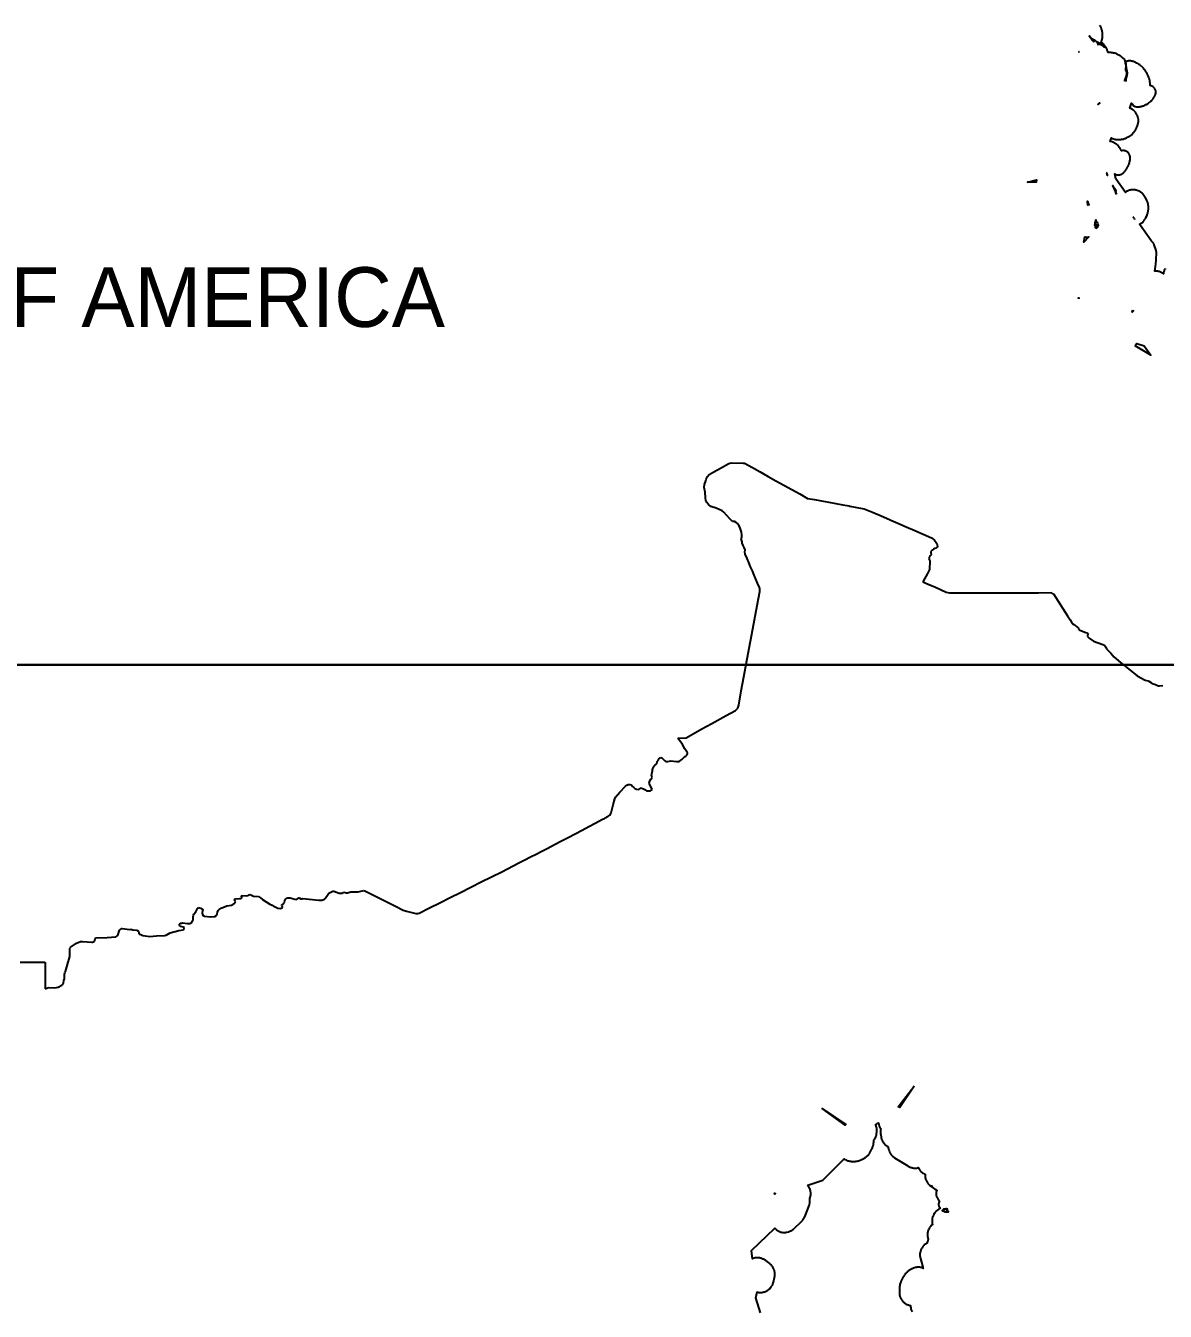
# Model space of a CAD drawing. Header units: metres. Extents: x 0 to 1325, y -1 to 773.
# Drawn here: x 310.9 to 387.3, y 166.7 to 252.9 of the extents above; entities that cross this region are included whole.
import ezdxf
from ezdxf.enums import TextEntityAlignment as Align

# ---------------------------------------------------------------- set-up
doc = ezdxf.new("R2010")
doc.units = ezdxf.units.M

msp = doc.modelspace()

# ---------------------------------------------------------------- linework, layer by layer
at = {"layer": 'CUT'}
for points in [[(387.35, 236.598), (387.32, 236.568), (387.29, 236.528), (387.27, 236.498), (387.25, 236.458), (387.23, 236.408), (387.22, 236.368), (387.21, 236.328), (387.21, 236.278), (387.21, 236.238), (387.19, 236.258), (387.17, 236.268), (387.14, 236.288), (387.09, 236.318), (387.05, 236.338), (387.01, 236.358), (386.97, 236.378), (386.92, 236.398), (386.88, 236.408), (386.86, 236.408), (386.81, 236.418), (386.76, 236.428), (386.72, 236.428), (386.64, 236.428), (386.67, 236.738), (386.68, 236.758), (386.68, 236.798), (386.69, 236.838), (386.74, 237.638), (386.74, 237.678), (386.74, 237.718), (386.73, 237.768), (386.72, 237.808), (386.6, 238.188), (386.58, 238.228), (386.56, 238.268), (386.54, 238.298), (386.51, 238.338), (386.48, 238.368), (386.45, 238.398), (386.42, 238.428), (385.61, 239.578), (385.64, 239.598), (385.68, 239.618), (385.72, 239.638), (385.76, 239.668), (385.8, 239.698), (385.85, 239.748), (385.88, 239.778), (385.91, 239.818), (385.94, 239.858), (385.96, 239.898), (385.97, 239.908), (385.97, 239.918), (385.99, 239.938), (386.02, 239.988), (386.03, 240.018), (386.09, 240.138), (386.11, 240.168), (386.13, 240.218), (386.15, 240.278), (386.16, 240.318), (386.16, 240.338), (386.17, 240.378), (386.18, 240.408), (386.18, 240.448), (386.19, 240.508), (386.2, 240.538), (386.2, 240.578), (386.2, 240.768), (386.2, 240.808), (386.19, 240.838), (386.18, 240.898), (386.18, 240.938), (386.17, 240.978), (386.16, 241.018), (386.14, 241.078), (386.12, 241.128), (386.1, 241.158), (386.02, 241.318), (386.01, 241.348), (385.98, 241.398), (385.96, 241.418), (385.94, 241.458), (385.93, 241.468), (385.91, 241.508), (385.88, 241.548), (385.85, 241.588), (385.79, 241.648), (385.75, 241.678), (385.71, 241.708), (385.67, 241.728), (385.66, 241.738), (385.63, 241.758), (385.59, 241.778), (385.55, 241.798), (385.51, 241.818), (385.46, 241.838), (385.38, 241.858), (385.36, 241.858), (385.31, 241.868), (385.26, 241.878), (385.22, 241.878), (385.14, 241.878), (385.1, 241.878), (385.05, 241.868), (385, 241.858), (384.98, 241.858), (384.94, 241.848), (384.9, 241.838), (384.85, 241.818), (384.81, 241.798), (384.77, 241.778), (384.73, 241.758), (384.7, 241.738), (384.66, 241.708), (384.03, 242.608), (383.95, 242.948), (383.97, 242.938), (384.01, 242.918), (384.05, 242.898), (384.09, 242.888), (384.14, 242.878), (384.18, 242.878), (384.22, 242.878), (384.27, 242.888), (384.31, 242.898), (384.35, 242.908), (384.39, 242.928), (384.41, 242.938), (384.45, 242.958), (384.49, 242.988), (384.5, 242.998), (384.53, 243.018), (384.54, 243.028), (384.55, 243.038), (384.57, 243.058), (384.6, 243.088), (384.63, 243.118), (384.65, 243.148), (384.66, 243.158), (384.67, 243.168), (384.7, 243.198), (384.72, 243.238), (384.74, 243.268), (384.76, 243.298), (384.79, 243.348), (384.81, 243.388), (384.83, 243.428), (384.85, 243.468), (384.85, 243.478), (384.87, 243.508), (384.87, 243.518), (384.88, 243.538), (384.89, 243.558), (384.9, 243.578), (384.9, 243.598), (384.91, 243.618), (384.92, 243.658), (384.93, 243.668), (384.94, 243.708), (384.94, 243.728), (384.95, 243.778), (384.96, 243.828), (384.97, 243.878), (384.97, 243.918), (384.97, 244.058), (384.97, 244.098), (384.96, 244.148), (384.95, 244.188), (384.94, 244.228), (384.92, 244.268), (384.89, 244.308), (384.87, 244.348), (384.84, 244.378), (384.81, 244.408), (384.77, 244.428), (384.73, 244.458), (384.69, 244.478), (384.65, 244.488), (384.61, 244.498), (384.56, 244.508), (384.52, 244.508), (384.48, 244.508), (384.43, 244.498), (384.39, 244.488), (384.39, 244.498), (384.38, 244.518), (384.37, 244.538), (384.36, 244.558), (384.35, 244.578), (384.34, 244.598), (384.32, 244.618), (384.32, 244.628), (384.31, 244.638), (384.3, 244.668), (384.28, 244.688), (384.27, 244.698), (384.27, 244.708), (384.26, 244.718), (384.25, 244.738), (384.22, 244.778), (384.19, 244.818), (384.16, 244.848), (384.13, 244.878), (384.09, 244.908), (384.05, 244.938), (384.01, 244.958), (384, 244.968), (383.97, 244.988), (383.94, 245.008), (383.9, 245.028), (383.86, 245.048), (383.82, 245.068), (383.77, 245.088), (383.69, 245.108), (383.64, 245.118), (383.73, 245.368), (383.74, 245.358), (383.77, 245.328), (383.81, 245.318), (383.85, 245.298), (383.88, 245.288), (383.91, 245.278), (383.95, 245.268), (383.97, 245.268), (384.02, 245.258), (384.07, 245.248), (384.11, 245.248), (384.28, 245.248), (384.32, 245.248), (384.37, 245.258), (384.4, 245.268), (384.42, 245.268), (384.45, 245.268), (384.51, 245.278), (384.55, 245.288), (384.61, 245.308), (384.66, 245.328), (384.69, 245.348), (384.73, 245.368), (384.81, 245.408), (384.85, 245.428), (384.89, 245.448), (384.94, 245.478), (384.97, 245.498), (384.99, 245.508), (385.03, 245.538), (385.04, 245.548), (385.09, 245.588), (385.13, 245.618), (385.16, 245.648), (385.19, 245.688), (385.23, 245.738), (385.24, 245.748), (385.27, 245.788), (385.29, 245.818), (385.29, 245.828), (385.31, 245.858), (385.33, 245.878), (385.36, 245.928), (385.37, 245.958), (385.41, 246.038), (385.43, 246.078), (385.45, 246.118), (385.47, 246.168), (385.47, 246.198), (385.49, 246.268), (385.5, 246.278), (385.51, 246.318), (385.52, 246.358), (385.53, 246.418), (385.53, 246.468), (385.53, 246.558), (385.53, 246.608), (385.52, 246.668), (385.5, 246.748), (385.49, 246.788), (385.47, 246.838), (385.45, 246.878), (385.43, 246.918), (385.41, 246.958), (385.39, 246.988), (385.38, 246.998), (385.36, 247.038), (385.33, 247.078), (385.3, 247.118), (385.27, 247.148), (385.24, 247.178), (385.2, 247.208), (385.17, 247.228), (385.16, 247.238), (385.14, 247.258), (385.1, 247.278), (385.06, 247.308), (385.02, 247.328), (384.98, 247.338), (384.95, 247.348), (385.07, 247.688), (385.08, 247.678), (385.11, 247.638), (385.13, 247.598), (385.16, 247.568), (385.19, 247.538), (385.23, 247.518), (385.27, 247.488), (385.31, 247.468), (385.35, 247.458), (385.39, 247.448), (385.44, 247.438), (385.48, 247.438), (385.53, 247.438), (385.57, 247.438), (385.6, 247.448), (385.66, 247.458), (385.7, 247.458), (385.73, 247.468), (385.75, 247.478), (385.77, 247.478), (385.81, 247.488), (385.84, 247.498), (385.87, 247.508), (385.93, 247.538), (385.97, 247.558), (386.04, 247.598), (386.05, 247.598), (386.08, 247.608), (386.12, 247.628), (386.13, 247.638), (386.16, 247.658), (386.2, 247.678), (386.23, 247.698), (386.31, 247.758), (386.36, 247.798), (386.39, 247.828), (386.42, 247.868), (386.43, 247.878), (386.45, 247.898), (386.46, 247.918), (386.49, 247.948), (386.52, 247.988), (386.55, 248.028), (386.57, 248.058), (386.59, 248.098), (386.61, 248.138), (386.63, 248.178), (386.65, 248.218), (386.67, 248.258), (386.68, 248.298), (386.69, 248.348), (386.7, 248.388), (386.7, 248.438), (386.7, 248.478), (386.69, 248.518), (386.68, 248.568), (386.66, 248.608), (386.64, 248.648), (386.61, 248.688), (386.59, 248.718), (386.55, 248.748), (386.52, 248.778), (386.48, 248.808), (386.44, 248.828), (386.4, 248.838), (386.36, 248.858), (386.33, 248.868), (386.33, 248.968), (386.33, 249.018), (386.32, 249.068), (386.31, 249.098), (386.31, 249.108), (386.31, 249.148), (386.3, 249.198), (386.29, 249.218), (386.29, 249.238), (386.28, 249.258), (386.28, 249.268), (386.28, 249.278), (386.27, 249.318), (386.26, 249.348), (386.25, 249.378), (386.24, 249.408), (386.21, 249.468), (386.18, 249.528), (386.17, 249.548), (386.16, 249.568), (386.16, 249.578), (386.13, 249.638), (386.11, 249.678), (386.09, 249.718), (386.07, 249.738), (386.07, 249.748), (386.06, 249.758), (386.04, 249.798), (386.02, 249.818), (386.01, 249.838), (386, 249.858), (385.98, 249.878), (385.98, 249.888), (385.95, 249.928), (385.93, 249.948), (385.92, 249.968), (385.91, 249.978), (385.9, 249.988), (385.9, 249.998), (385.87, 250.028), (385.83, 250.078), (385.8, 250.108), (385.77, 250.138), (385.73, 250.168), (385.68, 250.208), (385.67, 250.218), (385.63, 250.248), (385.59, 250.278), (385.57, 250.288), (385.54, 250.308), (385.49, 250.338), (385.41, 250.378), (385.37, 250.398), (385.33, 250.418), (385.29, 250.438), (385.25, 250.458), (385.2, 250.478), (385.16, 250.488), (385.12, 250.498), (385.1, 250.498), (385.05, 250.508), (385, 250.518), (384.96, 250.518), (384.92, 250.518), (384.88, 250.518), (384.83, 250.508), (384.79, 250.498), (384.75, 250.488), (384.71, 250.468), (384.7, 250.468), (384.68, 250.498), (384.65, 250.538), (384.62, 250.578), (384.58, 250.628), (384.55, 250.658), (384.52, 250.688), (384.49, 250.718), (384.46, 250.748), (384.41, 250.788), (384.37, 250.818), (384.33, 250.848), (384.3, 250.868), (384.26, 250.888), (384.22, 250.908), (384.18, 250.928), (384.1, 250.968), (384.07, 250.988), (384.02, 251.008), (383.96, 251.028), (383.92, 251.038), (383.9, 251.038), (383.86, 251.048), (383.83, 251.058), (383.79, 251.058), (383.73, 251.068), (383.7, 251.078), (383.66, 251.078), (383.5, 251.078), (383.49, 251.098), (383.48, 251.138), (383.48, 251.158), (383.47, 251.198), (383.45, 251.248), (383.43, 251.288), (383.41, 251.328), (383.39, 251.368), (383.37, 251.408), (383.35, 251.428), (383.34, 251.448), (383.33, 251.458), (383.32, 251.478), (383.31, 251.488), (383.28, 251.518), (383.28, 251.528), (383.25, 251.568), (383.24, 251.578), (383.23, 251.588), (383.2, 251.618), (383.17, 251.648), (383.14, 251.678), (383.11, 251.698), (383.1, 251.708), (383.09, 251.718), (383.06, 251.748), (383.04, 251.758), (383.04, 251.768), (383.04, 251.778), (383.05, 251.798), (383.06, 251.808), (383.07, 251.848), (383.08, 251.878), (383.08, 251.888), (383.09, 251.908), (383.09, 251.928), (383.1, 251.948), (383.11, 251.988), (383.12, 252.048), (383.12, 252.098), (383.13, 252.148), (383.13, 252.188), (383.13, 252.348), (383.13, 252.388), (383.12, 252.438), (383.11, 252.488), (383.1, 252.538), (383.1, 252.558), (383.09, 252.598), (383.08, 252.608), (383.07, 252.648), (383.06, 252.668), (383.06, 252.688), (383.05, 252.708), (383.04, 252.728), (383.03, 252.748), (383.03, 252.758), (383.01, 252.788), (383.01, 252.798), (382.99, 252.838), (382.97, 252.878), (382.95, 252.918)], [(250.68, 210.048), (417.22, 210.048)], [(417.22, 210.048), (250.68, 210.048)], [(360.21, 166.618), (359.89, 167.608), (359.98, 168.008), (360.01, 167.998), (360.05, 167.988), (360.1, 167.978), (360.14, 167.978), (360.25, 167.978), (360.3, 167.978), (360.36, 167.988), (360.39, 167.998), (360.43, 168.008), (360.47, 168.018), (360.5, 168.028), (360.54, 168.048), (360.62, 168.088), (360.66, 168.108), (360.69, 168.138), (360.7, 168.138), (360.72, 168.148), (360.73, 168.158), (360.74, 168.168), (360.77, 168.188), (360.81, 168.218), (360.84, 168.248), (360.88, 168.298), (360.91, 168.338), (360.92, 168.358), (360.93, 168.368), (360.95, 168.388), (360.97, 168.428), (361, 168.468), (361.02, 168.508), (361.03, 168.548), (361.03, 168.568), (361.04, 168.588), (361.05, 168.608), (361.07, 168.658), (361.15, 168.968), (361.15, 168.998), (361.15, 169.008), (361.16, 169.038), (361.16, 169.048), (361.16, 169.078), (361.17, 169.108), (361.17, 169.158), (361.17, 169.248), (361.17, 169.298), (361.16, 169.358), (361.15, 169.388), (361.14, 169.428), (361.13, 169.468), (361.12, 169.498), (361.1, 169.538), (361.08, 169.578), (361.05, 169.628), (361.05, 169.638), (361.04, 169.648), (361.02, 169.688), (361, 169.718), (360.97, 169.758), (360.93, 169.808), (360.9, 169.838), (360.87, 169.868), (360.83, 169.908), (360.56, 170.118), (360.52, 170.138), (360.48, 170.158), (360.44, 170.178), (360.4, 170.198), (360.36, 170.218), (360.32, 170.238), (360.27, 170.258), (360.23, 170.268), (360.21, 170.268), (360.17, 170.278), (360.14, 170.288), (360.08, 170.298), (360.03, 170.298), (359.94, 170.298), (359.89, 170.298), (359.83, 170.288), (359.8, 170.278), (359.76, 170.268), (359.72, 170.258), (359.69, 170.248), (359.67, 170.238), (359.59, 170.798), (361.16, 172.288), (361.18, 172.258), (361.21, 172.228), (361.23, 172.208), (361.27, 172.178), (361.31, 172.148), (361.35, 172.128), (361.39, 172.108), (361.47, 172.068), (361.51, 172.048), (361.56, 172.028), (361.6, 172.018), (361.64, 172.008), (361.7, 171.998), (361.75, 171.998), (361.84, 171.998), (361.88, 171.998), (361.93, 172.008), (361.98, 172.018), (362, 172.018), (362.08, 172.038), (362.13, 172.058), (362.17, 172.078), (362.21, 172.098), (362.25, 172.118), (362.29, 172.138), (362.33, 172.158), (362.37, 172.188), (362.41, 172.218), (362.43, 172.248), (362.95, 172.728), (362.98, 172.758), (363, 172.788), (363.03, 172.828), (363.06, 172.868), (363.09, 172.908), (363.11, 172.938), (363.13, 172.978), (363.15, 173.018), (363.17, 173.048), (363.45, 173.748), (363.47, 173.808), (363.48, 173.848), (363.48, 173.868), (363.49, 173.908), (363.5, 173.938), (363.51, 173.998), (363.51, 174.048), (363.51, 174.138), (363.51, 174.178), (363.5, 174.228), (363.5, 174.248), (363.5, 174.258), (363.51, 174.298), (363.52, 174.308), (363.53, 174.328), (363.53, 174.338), (363.53, 174.348), (363.54, 174.368), (363.55, 174.408), (363.56, 174.458), (363.57, 174.508), (363.57, 174.548), (363.57, 174.638), (363.57, 174.688), (363.56, 174.718), (363.56, 174.748), (363.56, 174.758), (363.55, 174.788), (363.55, 174.808), (363.54, 174.848), (363.53, 174.888), (363.51, 174.938), (363.49, 174.968), (363.45, 175.048), (363.42, 175.098), (363.4, 175.128), (363.38, 175.158), (363.37, 175.168), (364.37, 175.508), (365.8, 176.928), (365.81, 176.928), (365.83, 176.908), (365.87, 176.888), (365.89, 176.878), (365.93, 176.858), (365.99, 176.828), (366.02, 176.818), (366.05, 176.808), (366.08, 176.798), (366.12, 176.788), (366.18, 176.778), (366.21, 176.778), (366.23, 176.778), (366.26, 176.768), (366.31, 176.758), (366.35, 176.758), (366.51, 176.758), (366.55, 176.758), (366.6, 176.768), (366.63, 176.778), (366.65, 176.778), (366.68, 176.778), (366.74, 176.788), (366.78, 176.798), (366.84, 176.818), (366.89, 176.838), (366.92, 176.858), (366.96, 176.878), (367, 176.898), (367.04, 176.918), (367.12, 176.958), (367.16, 176.978), (367.19, 176.998), (367.23, 177.028), (367.27, 177.058), (367.3, 177.088), (367.32, 177.098), (367.34, 177.118), (367.35, 177.128), (367.39, 177.158), (367.42, 177.188), (367.46, 177.238), (367.49, 177.278), (367.52, 177.318), (367.54, 177.348), (367.56, 177.388), (367.58, 177.428), (367.6, 177.468), (367.62, 177.508), (367.64, 177.548), (367.66, 177.588), (367.68, 177.628), (367.7, 177.658), (367.72, 177.708), (367.74, 177.768), (367.75, 177.808), (367.77, 177.888), (367.77, 177.928), (367.78, 177.988), (367.79, 178.018), (367.79, 178.058), (367.79, 178.128), (367.79, 178.138), (367.8, 178.148), (367.8, 178.158), (367.83, 178.198), (367.85, 178.238), (367.87, 178.278), (367.89, 178.318), (367.91, 178.348), (367.93, 178.398), (367.95, 178.458), (367.97, 178.538), (367.98, 178.598), (367.98, 178.628), (367.98, 178.648), (367.99, 178.678), (368, 178.728), (368, 178.768), (368, 178.908), (368, 178.958), (367.99, 179.018), (367.98, 179.058), (367.96, 179.098), (367.95, 179.138), (367.93, 179.178), (367.9, 179.208), (367.9, 179.218), (368.11, 179.348), (368.13, 179.258), (368.13, 179.228), (368.14, 179.198), (368.15, 179.158), (368.16, 179.118), (368.17, 179.088), (368.19, 179.048), (368.21, 179.008), (368.24, 178.958), (368.26, 178.928), (368.25, 178.878), (368.24, 178.818), (368.24, 178.768), (368.24, 178.678), (368.24, 178.638), (368.25, 178.588), (368.26, 178.548), (368.29, 178.378), (368.29, 178.348), (368.3, 178.318), (368.31, 178.278), (368.32, 178.238), (368.33, 178.208), (368.35, 178.168), (368.37, 178.128), (368.39, 178.088), (368.41, 178.058), (368.42, 178.048), (368.44, 178.008), (368.46, 177.978), (368.49, 177.948), (368.52, 177.918), (368.55, 177.888), (368.56, 177.878), (368.57, 177.868), (368.62, 177.828), (368.66, 177.798), (368.69, 177.778), (368.73, 177.758), (368.77, 177.738), (368.77, 177.708), (368.77, 177.658), (368.78, 177.598), (368.79, 177.568), (368.8, 177.528), (368.81, 177.488), (368.82, 177.458), (368.84, 177.418), (368.88, 177.338), (368.91, 177.288), (368.93, 177.258), (368.94, 177.238), (368.97, 177.198), (369.01, 177.148), (369.04, 177.118), (369.09, 177.078), (369.13, 177.048), (369.15, 177.038), (369.18, 177.018), (369.19, 177.008), (370.07, 176.458), (370.11, 176.438), (370.15, 176.418), (370.19, 176.398), (370.23, 176.378), (370.28, 176.358), (370.32, 176.348), (370.34, 176.348), (370.38, 176.338), (370.41, 176.328), (370.47, 176.318), (370.52, 176.318), (370.61, 176.318), (370.66, 176.318), (370.72, 176.328), (370.75, 176.338), (370.78, 176.348), (370.79, 176.318), (370.81, 176.278), (370.83, 176.248), (370.85, 176.218), (370.87, 176.198), (370.88, 176.178), (370.91, 176.138), (370.95, 176.088), (370.98, 176.058), (371.02, 176.028), (371.06, 175.998), (371.1, 175.978), (371.11, 175.968), (371.12, 175.968), (371.17, 175.938), (371.21, 175.918), (371.23, 175.908), (371.23, 175.898), (371.23, 175.808), (371.23, 175.758), (371.24, 175.698), (371.25, 175.658), (371.26, 175.618), (371.27, 175.578), (371.29, 175.528), (371.31, 175.488), (371.33, 175.448), (371.35, 175.408), (371.37, 175.368), (371.39, 175.328), (371.42, 175.288), (371.45, 175.248), (371.48, 175.218), (371.51, 175.188), (371.56, 175.148), (371.6, 175.118), (371.61, 175.108), (371.89, 174.908), (371.92, 174.888), (371.95, 174.878), (371.96, 174.868), (371.97, 174.868), (372.02, 174.838), (372.03, 174.828), (372.02, 174.808), (372, 174.768), (371.98, 174.718), (371.98, 174.678), (371.97, 174.628), (371.97, 174.588), (371.97, 174.548), (371.98, 174.498), (372, 174.418), (372.02, 174.368), (372.04, 174.328), (372.06, 174.288), (372.08, 174.248), (372.1, 174.208), (372.13, 174.168), (372.16, 174.128), (372.19, 174.098), (372.17, 174.058), (372.16, 174.018), (372.15, 173.978), (372.14, 173.928), (372.14, 173.888), (372.14, 173.838), (372.15, 173.798), (372.16, 173.758), (372.18, 173.708), (372.2, 173.678), (372.22, 173.638), (372.25, 173.598), (372.16, 173.548), (372.11, 173.518), (372.08, 173.498), (372.06, 173.488), (372.02, 173.458), (371.97, 173.418), (371.94, 173.388), (371.91, 173.348), (371.89, 173.318), (371.88, 173.308), (371.88, 173.298), (371.86, 173.278), (371.86, 173.268), (371.83, 173.238), (371.81, 173.198), (371.79, 173.158), (371.77, 173.118), (371.76, 173.078), (371.75, 173.068), (371.75, 173.048), (371.74, 173.038), (371.74, 173.028), (371.73, 173.008), (371.72, 172.968), (371.71, 172.918), (371.7, 172.868), (371.7, 172.828), (371.7, 172.708), (371.7, 172.668), (371.71, 172.618), (371.72, 172.568), (371.73, 172.528), (371.73, 172.518), (371.7, 172.498), (371.67, 172.468), (371.63, 172.448), (371.6, 172.408), (371.57, 172.378), (371.54, 172.338), (371.52, 172.308), (371.5, 172.268), (371.48, 172.228), (371.46, 172.188), (371.45, 172.148), (371.44, 172.138), (371.44, 172.118), (371.43, 172.108), (371.43, 172.098), (371.42, 172.078), (371.41, 172.038), (371.4, 171.988), (371.39, 171.938), (371.39, 171.898), (371.39, 171.808), (371.39, 171.758), (371.4, 171.698), (371.41, 171.668), (371.42, 171.628), (371.42, 171.608), (371.43, 171.568), (371.45, 171.528), (371.44, 171.518), (371.42, 171.478), (371.41, 171.438), (371.39, 171.398), (371.38, 171.358), (371.37, 171.298), (371.37, 171.278), (371.32, 171.248), (371.31, 171.248), (371.3, 171.238), (371.26, 171.218), (371.22, 171.188), (371.18, 171.158), (371.15, 171.128), (371.12, 171.098), (371.09, 171.058), (371.06, 171.018), (371.04, 170.978), (371.03, 170.968), (371, 170.928), (370.98, 170.888), (370.96, 170.838), (370.96, 170.828), (370.95, 170.808), (370.94, 170.788), (370.93, 170.758), (370.92, 170.718), (370.91, 170.678), (370.9, 170.648), (370.89, 170.588), (370.89, 170.538), (370.89, 170.458), (370.89, 170.418), (370.9, 170.368), (370.91, 170.318), (370.91, 170.298), (370.92, 170.258), (370.93, 170.248), (371.08, 169.668), (371.09, 169.628), (371.11, 169.588), (371.09, 169.598), (371.05, 169.618), (371.01, 169.628), (370.97, 169.648), (370.93, 169.658), (370.87, 169.668), (370.82, 169.668), (370.74, 169.668), (370.7, 169.668), (370.65, 169.658), (370.6, 169.648), (370.58, 169.648), (370.54, 169.638), (370.5, 169.628), (370.45, 169.608), (370.41, 169.588), (370.37, 169.568), (370.35, 169.558), (370.31, 169.538), (370.27, 169.508), (370.26, 169.508), (370.23, 169.488), (370.19, 169.468), (370.16, 169.448), (370.12, 169.418), (370.08, 169.388), (370.03, 169.348), (370, 169.318), (369.98, 169.298), (369.94, 169.248), (369.91, 169.218), (369.91, 169.208), (369.9, 169.198), (369.89, 169.188), (369.88, 169.168), (369.86, 169.148), (369.83, 169.108), (369.81, 169.078), (369.81, 169.068), (369.79, 169.038), (369.78, 169.018), (369.77, 169.018), (369.74, 168.968), (369.73, 168.938), (369.68, 168.848), (369.68, 168.838), (369.65, 168.798), (369.63, 168.758), (369.61, 168.708), (369.6, 168.678), (369.58, 168.618), (369.57, 168.588), (369.55, 168.508), (369.55, 168.468), (369.54, 168.408), (369.54, 168.398), (369.53, 168.378), (369.53, 168.348), (369.53, 168.338), (369.52, 168.298), (369.51, 168.248), (369.51, 168.208), (369.51, 167.948), (369.51, 167.908), (369.52, 167.858), (369.53, 167.808), (369.53, 167.788), (369.54, 167.748), (369.55, 167.708), (369.57, 167.658), (369.59, 167.618), (369.61, 167.578), (369.63, 167.538), (369.65, 167.508), (369.67, 167.478), (369.69, 167.458), (369.7, 167.438), (369.73, 167.398), (369.77, 167.348), (369.8, 167.318), (369.84, 167.288), (369.88, 167.258), (369.92, 167.238), (369.93, 167.228), (369.97, 167.198), (370.01, 167.178), (370.05, 167.168), (370.08, 167.158), (370.09, 167.148), (370.11, 167.138), (370.13, 167.138), (370.14, 167.128), (370.17, 167.118), (370.21, 167.108), (370.25, 167.098), (370.26, 167.098), (370.26, 167.058), (370.26, 167.008), (370.27, 166.978), (370.27, 166.948), (370.27, 166.938), (370.28, 166.908), (370.28, 166.888), (370.29, 166.848), (370.3, 166.808), (370.32, 166.758), (370.34, 166.728), (370.36, 166.688)]]:
    msp.add_lwpolyline(points, dxfattribs=at)
for points in [[(381.56, 251.138), (381.56, 251.128), (381.54, 251.138), (381.56, 251.138)], [(382.86, 247.648), (382.9, 247.678), (382.92, 247.698), (382.92, 247.668), (382.92, 247.658), (382.88, 247.638), (382.83, 247.608), (382.82, 247.618), (382.83, 247.628), (382.86, 247.648)], [(378.69, 242.408), (378.69, 242.388), (378.09, 242.398), (378.71, 242.558), (378.71, 242.548), (378.7, 242.498), (378.69, 242.458), (378.69, 242.408)], [(382.14, 241.078), (382.15, 241.038), (382.17, 240.988), (382.19, 240.948), (382.23, 240.878), (382.19, 240.868), (382.15, 240.858), (382.11, 241.068), (382.11, 241.078), (382.13, 241.118), (382.14, 241.088), (382.14, 241.078)], [(382.04, 238.698), (382.09, 238.698), (382.13, 238.698), (382.18, 238.708), (382.22, 238.718), (381.88, 238.378), (381.94, 238.728), (381.96, 238.718), (382, 238.708), (382.04, 238.698)], [(381.55, 234.578), (381.5, 234.608), (381.52, 234.638), (381.53, 234.638), (381.54, 234.638), (381.55, 234.578)], [(385.16, 233.818), (385.17, 233.798), (385.21, 233.768), (385.12, 233.688), (385.16, 233.818)], [(385.39, 231.508), (385.4, 231.558), (385.42, 231.588), (385.93, 231.428), (386.37, 230.808), (385.31, 231.418), (385.33, 231.438), (385.36, 231.478), (385.39, 231.508)], [(370.51, 181.808), (369.55, 180.368), (369.54, 180.378), (369.5, 180.398), (369.46, 180.418), (369.43, 180.428), (370.51, 181.808)], [(365.91, 179.218), (365.88, 179.178), (364.33, 180.308), (365.93, 179.238), (365.91, 179.218)], [(361.18, 174.578), (361.17, 174.568), (361.13, 174.628), (361.21, 174.618), (361.18, 174.578)]]:
    msp.add_lwpolyline(points, close=True, dxfattribs=at)
at = {"layer": 'SCORE'}
for points in [[(382.27, 252.128), (382.39, 252.008), (382.41, 251.948), (382.42, 251.928), (382.45, 251.908), (382.48, 251.878), (382.49, 251.838), (382.51, 251.828), (382.56, 251.838), (382.64, 251.878), (382.63, 251.898), (382.62, 251.908), (382.6, 251.908), (382.59, 251.908), (382.32, 252.088), (382.26, 252.168), (382.24, 252.168), (382.27, 252.128)], [(383.28, 251.518), (383.12, 251.568), (382.71, 251.828), (382.76, 251.778), (382.78, 251.738), (382.81, 251.628), (382.9, 251.648), (383, 251.608), (383.2, 251.488), (383.35, 251.428), (383.34, 251.448), (383.33, 251.458), (383.32, 251.478), (383.31, 251.488), (383.29, 251.508), (383.28, 251.518)], [(384.7, 249.128), (384.7, 249.138), (384.71, 249.228), (384.72, 249.318), (384.78, 249.538), (384.8, 249.708), (384.73, 250.028), (384.68, 250.498), (384.65, 250.538), (384.62, 250.578), (384.61, 250.588), (384.62, 250.538), (384.64, 250.378), (384.68, 250.228)], [(384.68, 250.228), (384.68, 250.138), (384.68, 250.088), (384.66, 250.008), (384.66, 249.968), (384.67, 249.918), (384.72, 249.818), (384.73, 249.778), (384.73, 249.678), (384.71, 249.508), (384.61, 249.198), (384.61, 249.158)], [(383.4, 242.918), (383.43, 242.908), (383.45, 242.858), (383.47, 242.848), (383.47, 242.888), (383.45, 242.948), (383.41, 242.988), (383.37, 243.018)], [(383.94, 241.978), (383.81, 242.178), (383.79, 242.148), (383.85, 242.048), (383.94, 241.888), (383.97, 241.808), (383.99, 241.778), (384.04, 241.778), (384.03, 241.858), (383.94, 241.978)], [(384.09, 241.568), (384.03, 241.688), (383.99, 241.718), (383.99, 241.708)], [(382.71, 239.788), (382.69, 239.798), (382.68, 239.858), (382.67, 239.848), (382.66, 239.788), (382.67, 239.738), (382.68, 239.698), (382.66, 239.678), (382.64, 239.698), (382.62, 239.708), (382.61, 239.638), (382.61, 239.568), (382.59, 239.508), (382.61, 239.488), (382.67, 239.488), (382.73, 239.528), (382.77, 239.488), (382.73, 239.438), (382.63, 239.398), (382.63, 239.358), (382.67, 239.348), (382.71, 239.318), (382.74, 239.338), (382.76, 239.378), (382.82, 239.408), (382.85, 239.518), (382.82, 239.598), (382.79, 239.718), (382.76, 239.698), (382.74, 239.658), (382.7, 239.658), (382.72, 239.698), (382.71, 239.728), (382.7, 239.758), (382.71, 239.788)], [(385.26, 239.948), (385.2, 240.018), (385.16, 240.048)], [(385.29, 239.858), (385.26, 239.948)], [(357.07, 222.968), (357.51, 223.218)], [(357.51, 223.218), (358.08, 223.538)], [(358.08, 223.538), (358.24, 223.588)], [(358.24, 223.588), (359.03, 223.568)], [(359.03, 223.568), (359.13, 223.548)], [(359.13, 223.548), (359.66, 223.258)], [(359.66, 223.258), (360.19, 222.968)], [(356.44, 222.118), (356.53, 222.378)], [(356.53, 222.378), (356.56, 222.478)], [(356.56, 222.478), (356.66, 222.668)], [(356.66, 222.668), (356.76, 222.798)], [(356.76, 222.798), (357.07, 222.968)], [(360.19, 222.968), (360.72, 222.668)], [(360.72, 222.668), (361.24, 222.378)], [(361.24, 222.378), (361.77, 222.078)], [(356.43, 221.918), (356.44, 222.118)], [(356.5, 221.608), (356.43, 221.918)], [(356.51, 221.238), (356.5, 221.608)], [(361.77, 222.078), (362.3, 221.788)], [(362.3, 221.788), (362.83, 221.498)], [(362.83, 221.498), (363.36, 221.198)], [(356.54, 221.058), (356.51, 221.238)], [(356.61, 220.918), (356.54, 221.058)], [(356.72, 220.778), (356.61, 220.918)], [(356.87, 220.658), (356.72, 220.778)], [(357.22, 220.548), (356.87, 220.658)], [(363.36, 221.198), (363.83, 221.118)], [(363.83, 221.118), (364.3, 221.028)], [(364.3, 221.028), (364.78, 220.938)], [(364.78, 220.938), (365.25, 220.858)], [(365.25, 220.858), (365.73, 220.768)], [(365.73, 220.768), (366.14, 220.688)], [(366.14, 220.688), (366.2, 220.678)], [(366.2, 220.678), (366.67, 220.588)], [(366.67, 220.588), (367.15, 220.508)], [(357.63, 220.358), (357.22, 220.548)], [(357.75, 220.268), (357.63, 220.358)], [(358.14, 219.828), (357.75, 220.268)], [(358.32, 219.648), (358.14, 219.828)], [(367.15, 220.508), (367.71, 220.268)], [(367.71, 220.268), (368.28, 220.018)], [(368.28, 220.018), (368.84, 219.778)], [(368.84, 219.778), (368.93, 219.738)], [(368.93, 219.738), (369.41, 219.538)], [(358.45, 219.638), (358.32, 219.648)], [(358.58, 219.588), (358.45, 219.638)], [(358.67, 219.508), (358.58, 219.588)], [(358.76, 219.378), (358.67, 219.508)], [(358.81, 219.258), (358.76, 219.378)], [(358.92, 218.938), (358.81, 219.258)], [(358.94, 218.748), (358.92, 218.938)], [(369.41, 219.538), (369.97, 219.288)], [(369.97, 219.288), (370.54, 219.048)], [(370.54, 219.048), (371.1, 218.808)], [(358.91, 218.488), (358.95, 218.588)], [(358.92, 218.418), (358.91, 218.488)], [(358.97, 218.288), (358.92, 218.418)], [(358.96, 218.668), (358.94, 218.748)], [(358.95, 218.588), (358.96, 218.618)], [(358.96, 218.618), (358.96, 218.668)], [(358.98, 218.198), (358.97, 218.288)], [(359.03, 218.048), (358.98, 218.198)], [(359.11, 217.898), (359.03, 218.048)], [(371.1, 218.808), (371.66, 218.558)], [(371.66, 218.558), (371.87, 218.398)], [(371.87, 218.398), (372.03, 218.178)], [(372.03, 218.178), (372.07, 217.998)], [(372.07, 217.998), (372.05, 217.918)], [(359.17, 217.758), (359.11, 217.898)], [(359.16, 217.608), (359.17, 217.758)], [(359.18, 217.458), (359.16, 217.608)], [(359.3, 217.178), (359.18, 217.458)], [(359.42, 216.898), (359.3, 217.178)], [(371.5, 217.208), (371.49, 217.148)], [(371.49, 217.148), (371.51, 217.098)], [(371.53, 217.288), (371.5, 217.248)], [(371.5, 217.248), (371.5, 217.208)], [(371.58, 217.348), (371.53, 217.288)], [(371.62, 217.388), (371.58, 217.348)], [(371.66, 217.678), (371.62, 217.628)], [(371.62, 217.628), (371.63, 217.528)], [(371.65, 217.428), (371.62, 217.388)], [(371.63, 217.528), (371.66, 217.468)], [(371.66, 217.468), (371.65, 217.428)], [(371.71, 217.728), (371.66, 217.678)], [(371.8, 217.788), (371.71, 217.728)], [(371.88, 217.838), (371.8, 217.788)], [(371.97, 217.858), (371.88, 217.838)], [(372.05, 217.918), (371.97, 217.858)], [(359.54, 216.618), (359.42, 216.898)], [(359.66, 216.338), (359.54, 216.618)], [(359.77, 216.058), (359.66, 216.338)], [(371.52, 216.438), (371.4, 216.158)], [(371.51, 217.098), (371.53, 217.068)], [(371.54, 216.518), (371.52, 216.438)], [(371.53, 217.068), (371.55, 217.028)], [(371.56, 216.918), (371.54, 216.518)], [(371.55, 217.028), (371.55, 216.968)], [(371.55, 216.968), (371.56, 216.918)], [(359.89, 215.788), (359.77, 216.058)], [(360.01, 215.508), (359.89, 215.788)], [(360.13, 215.228), (360.01, 215.508)], [(371.4, 216.158), (371.09, 215.608)], [(371.09, 215.608), (371.45, 215.448)], [(371.45, 215.448), (371.93, 215.238)], [(359.97, 214.008), (360.15, 214.948)], [(360.16, 215.108), (360.13, 215.228)], [(360.15, 214.948), (360.16, 214.998)], [(360.16, 214.998), (360.16, 215.108)], [(371.93, 215.238), (372.65, 214.918)], [(372.65, 214.918), (372.88, 214.858)], [(372.88, 214.858), (373.73, 214.858)], [(373.73, 214.858), (374.58, 214.868)], [(374.58, 214.868), (375.43, 214.868)], [(375.43, 214.868), (376.28, 214.868)], [(376.28, 214.868), (377.13, 214.878)], [(377.13, 214.878), (377.98, 214.878)], [(377.98, 214.878), (378.83, 214.878)], [(378.83, 214.878), (379.68, 214.888)], [(379.68, 214.888), (379.7, 214.878)], [(379.7, 214.878), (379.72, 214.858)], [(379.72, 214.858), (379.74, 214.848)], [(379.74, 214.848), (379.76, 214.838)], [(379.76, 214.838), (379.78, 214.828)], [(379.78, 214.828), (379.8, 214.818)], [(379.8, 214.818), (379.82, 214.808)], [(379.82, 214.808), (379.84, 214.798)], [(379.84, 214.798), (380, 214.548)], [(380, 214.548), (380.16, 214.308)], [(359.8, 213.058), (359.97, 214.008)], [(380.16, 214.308), (380.32, 214.058)], [(380.32, 214.058), (380.47, 213.808)], [(380.47, 213.808), (380.63, 213.568)], [(359.62, 212.108), (359.8, 213.058)], [(380.63, 213.568), (380.79, 213.318)], [(380.79, 213.318), (380.95, 213.068)], [(380.95, 213.068), (381.1, 212.818)], [(359.44, 211.158), (359.62, 212.108)], [(381.1, 212.818), (381.2, 212.738)], [(381.2, 212.738), (381.49, 212.518)], [(381.49, 212.518), (381.51, 212.488)], [(381.51, 212.488), (381.52, 212.458)], [(381.52, 212.458), (381.54, 212.418)], [(381.54, 212.418), (381.57, 212.388)], [(381.57, 212.388), (381.61, 212.368)], [(381.61, 212.368), (382.02, 212.218)], [(382.02, 212.218), (382.09, 212.188)], [(382.09, 212.188), (382.15, 212.108)], [(382.15, 212.088), (382.12, 211.978)], [(382.12, 211.978), (382.12, 211.948)], [(382.15, 212.108), (382.15, 212.088)], [(359.27, 210.208), (359.44, 211.158)], [(382.12, 211.948), (382.23, 211.828)], [(382.23, 211.828), (382.53, 211.628)], [(382.53, 211.628), (383.15, 211.398)], [(383.15, 211.398), (383.26, 211.358)], [(383.26, 211.358), (383.31, 211.298)], [(383.31, 211.298), (383.35, 211.218)], [(383.35, 211.218), (383.4, 211.108)], [(383.4, 211.108), (383.55, 210.958)], [(383.55, 210.958), (383.68, 210.818)], [(383.68, 210.818), (383.88, 210.578)], [(383.88, 210.578), (384.33, 210.208)], [(359.09, 209.248), (359.27, 210.208)], [(384.33, 210.208), (384.78, 209.848)], [(384.78, 209.848), (385.2, 209.508)], [(385.2, 209.508), (385.46, 209.298)], [(358.91, 208.298), (359.09, 209.248)], [(385.46, 209.298), (385.98, 209.018)], [(385.98, 209.018), (386.18, 208.968)], [(386.18, 208.968), (386.24, 208.938)], [(386.24, 208.938), (386.4, 208.828)], [(386.4, 208.828), (386.46, 208.798)], [(386.46, 208.798), (386.68, 208.728)], [(386.68, 208.728), (386.81, 208.648)], [(386.81, 208.648), (386.88, 208.628)], [(386.88, 208.628), (386.94, 208.628)], [(386.94, 208.628), (387.16, 208.648)], [(358.74, 207.338), (358.91, 208.298)], [(357.9, 206.638), (358.53, 206.978)], [(358.53, 206.978), (358.68, 207.148)], [(358.68, 207.148), (358.74, 207.338)], [(356.28, 205.748), (356.94, 206.108)], [(356.94, 206.108), (357.9, 206.638)], [(354.67, 205.138), (355.23, 205.148)], [(354.97, 204.698), (354.67, 205.138)], [(355.23, 205.148), (355.69, 205.408)], [(355.69, 205.408), (356.28, 205.748)], [(355.14, 204.408), (354.97, 204.698)], [(355.3, 204.138), (355.14, 204.408)], [(353.13, 203.318), (353.26, 203.408)], [(353.26, 203.408), (353.28, 203.568)], [(353.28, 203.568), (353.3, 203.588)], [(353.3, 203.588), (353.35, 203.638)], [(353.35, 203.638), (353.42, 203.768)], [(353.42, 203.768), (353.46, 203.808)], [(353.46, 203.808), (353.53, 203.828)], [(353.53, 203.828), (353.59, 203.798)], [(353.59, 203.798), (353.8, 203.608)], [(353.8, 203.608), (353.86, 203.568)], [(353.86, 203.568), (353.92, 203.558)], [(353.92, 203.558), (354, 203.568)], [(354, 203.568), (354.19, 203.608)], [(354.19, 203.608), (354.57, 203.558)], [(354.57, 203.558), (354.75, 203.568)], [(354.75, 203.568), (354.93, 203.688)], [(354.93, 203.688), (355.14, 203.888)], [(355.14, 203.888), (355.2, 203.928)], [(355.2, 203.928), (355.27, 203.998)], [(355.27, 203.998), (355.31, 204.068)], [(355.31, 204.068), (355.3, 204.138)], [(352.86, 202.378), (352.95, 202.498)], [(352.89, 202.658), (352.91, 202.738)], [(352.92, 202.588), (352.89, 202.658)], [(352.91, 202.738), (352.94, 202.828)], [(352.95, 202.498), (352.92, 202.588)], [(352.94, 202.828), (352.97, 202.948)], [(352.97, 203.008), (352.98, 203.068)], [(352.97, 202.948), (352.97, 203.008)], [(352.98, 203.068), (353.01, 203.178)], [(353.01, 203.178), (353.13, 203.318)], [(350.78, 201.498), (351.16, 201.908)], [(351.16, 201.908), (351.25, 201.978)], [(351.25, 201.978), (351.34, 202.018)], [(351.34, 202.018), (351.45, 202.018)], [(351.45, 202.018), (351.52, 201.998)], [(351.52, 201.998), (351.57, 201.948)], [(351.57, 201.948), (351.62, 201.898)], [(351.62, 201.898), (351.68, 201.848)], [(351.68, 201.848), (351.78, 201.748)], [(351.78, 201.748), (351.9, 201.708)], [(351.9, 201.708), (352.04, 201.688)], [(352.04, 201.688), (352.21, 201.788)], [(352.21, 201.788), (352.44, 201.678)], [(352.44, 201.678), (352.61, 201.588)], [(352.75, 202.108), (352.79, 202.258)], [(352.93, 201.678), (352.75, 202.108)], [(352.79, 202.258), (352.86, 202.378)], [(352.79, 201.608), (352.93, 201.678)], [(350.33, 200.658), (350.44, 201.068)], [(350.44, 201.068), (350.49, 201.178)], [(350.49, 201.178), (350.78, 201.498)], [(352.61, 201.588), (352.79, 201.608)], [(349.98, 199.888), (350.04, 199.918)], [(350.04, 199.918), (350.1, 199.958)], [(350.1, 199.958), (350.15, 200.028)], [(350.15, 200.028), (350.19, 200.128)], [(350.19, 200.128), (350.26, 200.388)], [(350.26, 200.388), (350.33, 200.658)], [(348.24, 198.968), (348.7, 199.208)], [(348.7, 199.208), (349.16, 199.448)], [(349.16, 199.448), (349.62, 199.688)], [(349.62, 199.688), (349.68, 199.718)], [(349.68, 199.718), (349.74, 199.748)], [(349.74, 199.748), (349.8, 199.788)], [(349.8, 199.788), (349.86, 199.818)], [(349.86, 199.818), (349.92, 199.858)], [(349.92, 199.858), (349.98, 199.888)], [(346.4, 197.998), (346.86, 198.238)], [(346.86, 198.238), (347.32, 198.478)], [(347.32, 198.478), (347.78, 198.718)], [(347.78, 198.718), (348.24, 198.968)], [(344.78, 197.168), (345.17, 197.358)], [(345.17, 197.358), (345.55, 197.558)], [(345.55, 197.558), (345.94, 197.758)], [(345.94, 197.758), (346.4, 197.998)], [(343.24, 196.378), (343.63, 196.568)], [(343.63, 196.568), (344.01, 196.768)], [(344.01, 196.768), (344.4, 196.968)], [(344.4, 196.968), (344.78, 197.168)], [(341.48, 195.488), (342.17, 195.828)], [(342.17, 195.828), (342.86, 196.178)], [(342.86, 196.178), (343.24, 196.378)], [(331.27, 194.728), (331.32, 194.758)], [(331.32, 194.758), (331.54, 194.868)], [(331.54, 194.868), (331.61, 194.878)], [(331.61, 194.878), (331.97, 194.748)], [(331.97, 194.748), (332.06, 194.728)], [(332.12, 194.728), (332.18, 194.748)], [(332.18, 194.748), (332.26, 194.778)], [(332.26, 194.778), (332.31, 194.798)], [(332.31, 194.798), (332.43, 194.768)], [(332.43, 194.768), (332.51, 194.768)], [(332.51, 194.768), (332.75, 194.828)], [(332.75, 194.828), (333.09, 194.838)], [(333.09, 194.838), (333.23, 194.838)], [(333.23, 194.838), (333.51, 194.898)], [(333.51, 194.898), (333.59, 194.908)], [(333.59, 194.908), (333.68, 194.888)], [(333.68, 194.888), (334.03, 194.708)], [(339.4, 194.448), (340.09, 194.788)], [(340.09, 194.788), (340.79, 195.138)], [(340.79, 195.138), (341.48, 195.488)], [(324.05, 193.738), (324.43, 193.888)], [(324.43, 193.888), (324.75, 193.928)], [(324.75, 193.928), (324.83, 193.968)], [(324.83, 193.968), (324.89, 194.018)], [(324.89, 194.018), (325.01, 194.168)], [(324.93, 194.288), (325.02, 194.348)], [(325.01, 194.168), (324.93, 194.288)], [(325.02, 194.348), (325.29, 194.388)], [(325.29, 194.388), (325.37, 194.388)], [(325.37, 194.388), (325.4, 194.398)], [(325.4, 194.398), (325.43, 194.428)], [(325.41, 194.568), (325.45, 194.588)], [(325.42, 194.528), (325.41, 194.568)], [(325.44, 194.478), (325.42, 194.528)], [(325.43, 194.428), (325.44, 194.478)], [(325.45, 194.588), (325.78, 194.558)], [(325.78, 194.558), (325.86, 194.578)], [(325.86, 194.578), (325.93, 194.618)], [(325.93, 194.618), (325.99, 194.638)], [(325.99, 194.638), (326.22, 194.538)], [(326.22, 194.538), (326.55, 194.508)], [(326.55, 194.508), (326.69, 194.418)], [(326.69, 194.418), (326.82, 194.308)], [(326.82, 194.308), (327.31, 194.008)], [(327.31, 194.008), (327.47, 193.938)], [(327.47, 193.938), (327.54, 193.898)], [(327.54, 193.898), (327.85, 193.738)], [(328.12, 193.918), (328.15, 193.978)], [(328.13, 193.878), (328.12, 193.918)], [(328.17, 193.818), (328.13, 193.878)], [(328.15, 193.978), (328.18, 193.998)], [(328.18, 193.998), (328.22, 194.018)], [(328.22, 194.018), (328.26, 194.058)], [(328.26, 194.058), (328.29, 194.118)], [(328.29, 194.118), (328.32, 194.258)], [(328.32, 194.258), (328.36, 194.338)], [(328.36, 194.338), (328.49, 194.418)], [(328.49, 194.418), (328.67, 194.418)], [(328.67, 194.418), (329, 194.328)], [(329, 194.328), (329.09, 194.318)], [(329.09, 194.318), (329.14, 194.348)], [(329.14, 194.348), (329.18, 194.388)], [(329.18, 194.388), (329.26, 194.418)], [(329.26, 194.418), (329.29, 194.418)], [(329.29, 194.418), (329.4, 194.368)], [(329.4, 194.368), (329.44, 194.358)], [(329.44, 194.358), (329.47, 194.368)], [(329.47, 194.368), (329.49, 194.378)], [(329.49, 194.378), (329.52, 194.388)], [(329.52, 194.388), (330.59, 194.268)], [(330.59, 194.268), (330.81, 194.268)], [(330.81, 194.268), (330.98, 194.338)], [(330.98, 194.338), (331.03, 194.378)], [(331.03, 194.378), (331.22, 194.668)], [(331.22, 194.668), (331.27, 194.728)], [(332.06, 194.728), (332.12, 194.728)], [(334.03, 194.708), (334.58, 194.438)], [(334.58, 194.438), (335.28, 194.088)], [(335.28, 194.088), (335.73, 193.858)], [(338.02, 193.748), (338.71, 194.098)], [(338.71, 194.098), (339.4, 194.448)], [(322.17, 193.148), (322.19, 193.258)], [(322.17, 192.958), (322.17, 193.148)], [(322.19, 193.258), (322.23, 193.338)], [(322.23, 193.338), (322.35, 193.488)], [(322.35, 193.488), (322.47, 193.718)], [(322.47, 193.718), (322.52, 193.768)], [(322.52, 193.768), (322.59, 193.758)], [(322.59, 193.758), (322.68, 193.728)], [(322.68, 193.728), (322.77, 193.688)], [(322.77, 193.688), (322.82, 193.638)], [(322.78, 193.448), (322.77, 193.348)], [(322.77, 193.348), (322.85, 193.248)], [(322.81, 193.538), (322.78, 193.448)], [(322.82, 193.638), (322.81, 193.538)], [(322.85, 193.248), (322.94, 193.208)], [(322.94, 193.208), (323.32, 193.158)], [(323.32, 193.158), (323.63, 193.178)], [(323.63, 193.178), (323.73, 193.238)], [(323.73, 193.238), (323.78, 193.338)], [(323.78, 193.338), (323.81, 193.458)], [(323.81, 193.458), (323.86, 193.578)], [(323.86, 193.578), (323.92, 193.648)], [(323.92, 193.648), (323.98, 193.698)], [(323.98, 193.698), (324.05, 193.738)], [(327.85, 193.738), (328.03, 193.708)], [(328.03, 193.708), (328.16, 193.778)], [(328.16, 193.778), (328.17, 193.818)], [(335.73, 193.858), (336.25, 193.608)], [(336.25, 193.608), (336.48, 193.538)], [(336.48, 193.538), (337.11, 193.378)], [(337.11, 193.378), (337.23, 193.378)], [(337.23, 193.378), (337.33, 193.408)], [(337.33, 193.408), (338.02, 193.748)], [(317.13, 191.898), (317.23, 192.248)], [(317.23, 192.248), (317.34, 192.368)], [(317.34, 192.368), (317.42, 192.378)], [(317.42, 192.378), (317.94, 192.308)], [(317.94, 192.308), (318, 192.328)], [(318, 192.328), (318.12, 192.278)], [(318.12, 192.278), (318.4, 192.258)], [(318.4, 192.258), (318.52, 192.188)], [(318.52, 192.188), (318.54, 192.108)], [(320.63, 192.078), (321.22, 192.228)], [(321.22, 192.228), (321.5, 192.288)], [(321.24, 192.648), (321.3, 192.718)], [(321.27, 192.538), (321.24, 192.648)], [(321.34, 192.508), (321.27, 192.538)], [(321.3, 192.718), (321.4, 192.728)], [(321.51, 192.468), (321.34, 192.508)], [(321.4, 192.728), (321.47, 192.748)], [(321.47, 192.748), (321.79, 192.708)], [(321.5, 192.288), (321.57, 192.368)], [(321.58, 192.438), (321.51, 192.468)], [(321.57, 192.368), (321.58, 192.438)], [(321.79, 192.708), (321.95, 192.708)], [(321.95, 192.708), (322.08, 192.768)], [(322.08, 192.768), (322.14, 192.878)], [(322.14, 192.878), (322.17, 192.958)], [(313.99, 191.138), (314.35, 191.388)], [(314.35, 191.388), (314.62, 191.488)], [(314.62, 191.488), (314.76, 191.508)], [(314.76, 191.508), (315.38, 191.448)], [(315.38, 191.448), (315.45, 191.458)], [(315.45, 191.458), (315.48, 191.468)], [(315.48, 191.468), (315.52, 191.488)], [(315.52, 191.488), (315.55, 191.518)], [(315.55, 191.518), (315.58, 191.558)], [(315.58, 191.558), (315.59, 191.588)], [(315.59, 191.588), (315.6, 191.688)], [(315.6, 191.708), (315.67, 191.738)], [(315.6, 191.688), (315.6, 191.708)], [(315.67, 191.738), (316.4, 191.778)], [(316.4, 191.778), (316.99, 191.808)], [(316.99, 191.808), (317.13, 191.898)], [(318.54, 192.108), (318.54, 192.048)], [(318.54, 192.048), (318.55, 191.998)], [(318.55, 191.998), (318.67, 191.968)], [(318.67, 191.968), (318.79, 191.908)], [(318.79, 191.908), (319.26, 191.838)], [(319.26, 191.838), (319.72, 191.868)], [(319.72, 191.868), (320.28, 191.898)], [(320.28, 191.898), (320.37, 191.928)], [(320.37, 191.928), (320.63, 192.078)], [(313.75, 189.968), (313.91, 190.498)], [(313.9, 190.928), (313.91, 190.998)], [(313.91, 190.838), (313.9, 190.928)], [(313.91, 190.998), (313.94, 191.088)], [(313.91, 190.738), (313.91, 190.838)], [(313.91, 190.498), (313.91, 190.738)], [(313.94, 191.088), (313.99, 191.138)], [(310.58, 190.118), (311.39, 190.118)], [(311.39, 190.118), (312.2, 190.118)], [(312.2, 190.118), (312.23, 190.108)], [(312.23, 190.108), (312.25, 190.078)], [(312.25, 190.078), (312.26, 190.028)], [(312.26, 190.028), (312.26, 189.568)], [(312.26, 189.568), (312.26, 189.028)], [(313.61, 189.488), (313.75, 189.968)], [(312.26, 189.028), (312.26, 188.598)], [(313.44, 188.618), (313.48, 188.698)], [(313.48, 188.698), (313.51, 188.888)], [(313.51, 188.888), (313.55, 188.998)], [(313.54, 189.298), (313.57, 189.388)], [(313.56, 189.088), (313.54, 189.298)], [(313.55, 188.998), (313.56, 189.088)], [(313.57, 189.388), (313.61, 189.488)], [(312.26, 188.598), (312.26, 188.328)], [(312.26, 188.328), (312.47, 188.408)], [(312.47, 188.408), (312.91, 188.388)], [(312.91, 188.388), (313.12, 188.448)], [(313.12, 188.448), (313.38, 188.578)], [(313.38, 188.578), (313.44, 188.618)], [(371.62, 175.128), (371.59, 175.128), (371.6, 175.118), (371.61, 175.108), (371.7, 175.048), (371.73, 175.058), (371.71, 175.108), (371.62, 175.128)], [(372.62, 173.578), (372.62, 173.558), (372.61, 173.548), (372.6, 173.548), (372.57, 173.558), (372.54, 173.538), (372.53, 173.548), (372.52, 173.548), (372.5, 173.558), (372.49, 173.558), (372.49, 173.548), (372.48, 173.548), (372.47, 173.548), (372.47, 173.528), (372.48, 173.468), (372.47, 173.448), (372.44, 173.468), (372.4, 173.498), (372.37, 173.478), (372.42, 173.438), (372.49, 173.418), (372.59, 173.378), (372.65, 173.378), (372.71, 173.388), (372.77, 173.388), (372.81, 173.378), (372.81, 173.398), (372.75, 173.438), (372.69, 173.478), (372.64, 173.508), (372.65, 173.518), (372.74, 173.528), (372.74, 173.548), (372.66, 173.578), (372.62, 173.578)]]:
    msp.add_lwpolyline(points, dxfattribs=at)

# ---------------------------------------------------------------- texts
at = {"layer": 'ENGRAVE'}
msp.add_text('UNITED STATES OF AMERICA', height=4, dxfattribs=at).set_placement((300.566, 232.689), align=Align.CENTER)

doc.saveas('drawing.dxf')
